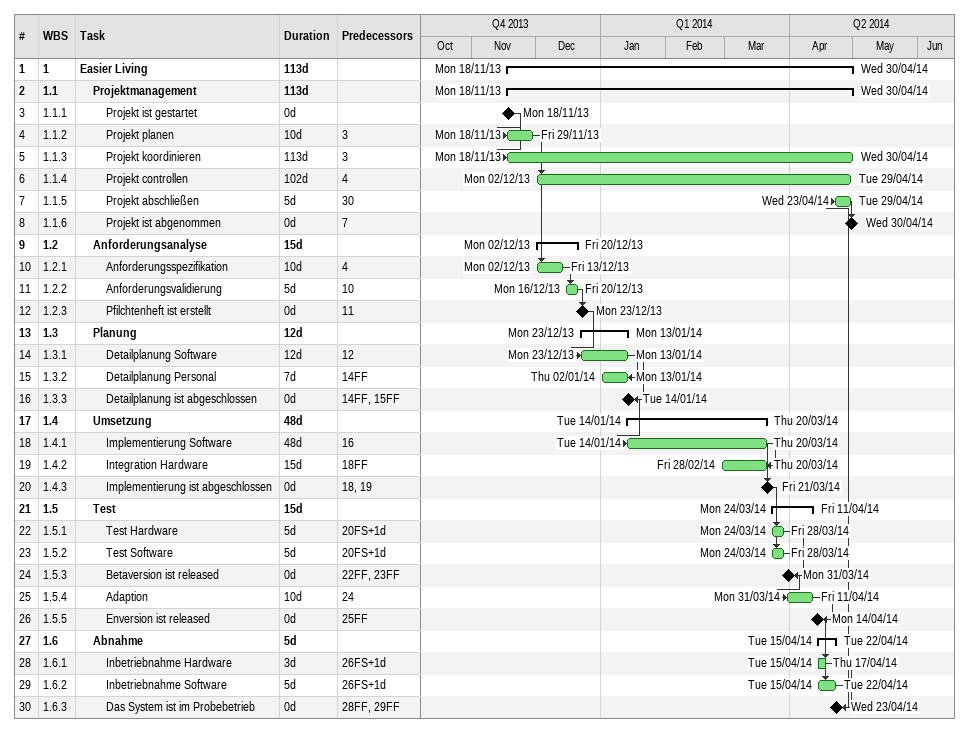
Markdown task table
| ID | WBS | Task | Duration | Start | Finish | Predecessors |
|---|---|---|---|---|---|---|
| 1 | 1 | **Easier Living** | 113d | 2013-11-18 | 2014-04-30 |  |
| 2 | 1.1 | **Projektmanagement** | 113d | 2013-11-18 | 2014-04-30 |  |
| 3 | 1.1.1 | Projekt ist gestartet | 0d | 2013-11-18 | 2013-11-18 |  |
| 4 | 1.1.2 | Projekt planen | 10d | 2013-11-18 | 2013-11-29 | 3 |
| 5 | 1.1.3 | Projekt koordinieren | 113d | 2013-11-18 | 2014-04-30 | 3 |
| 6 | 1.1.4 | Projekt controllen | 102d | 2013-12-02 | 2014-04-29 | 4 |
| 7 | 1.1.5 | Projekt abschließen | 5d | 2014-04-23 | 2014-04-29 | 30 |
| 8 | 1.1.6 | Projekt ist abgenommen | 0d | 2014-04-30 | 2014-04-30 | 7 |
| 9 | 1.2 | **Anforderungsanalyse** | 15d | 2013-12-02 | 2013-12-20 |  |
| 10 | 1.2.1 | Anforderungsspezifikation | 10d | 2013-12-02 | 2013-12-13 | 4 |
| 11 | 1.2.2 | Anforderungsvalidierung | 5d | 2013-12-16 | 2013-12-20 | 10 |
| 12 | 1.2.3 | Pfilchtenheft ist erstellt | 0d | 2013-12-23 | 2013-12-23 | 11 |
| 13 | 1.3 | **Planung** | 12d | 2013-12-23 | 2014-01-13 |  |
| 14 | 1.3.1 | Detailplanung Software | 12d | 2013-12-23 | 2014-01-13 | 12 |
| 15 | 1.3.2 | Detailplanung Personal | 7d | 2014-01-02 | 2014-01-13 | 14FF |
| 16 | 1.3.3 | Detailplanung ist abgeschlossen | 0d | 2014-01-14 | 2014-01-14 | 14FF, 15FF |
| 17 | 1.4 | **Umsetzung** | 48d | 2014-01-14 | 2014-03-20 |  |
| 18 | 1.4.1 | Implementierung Software | 48d | 2014-01-14 | 2014-03-20 | 16 |
| 19 | 1.4.2 | Integration Hardware | 15d | 2014-02-28 | 2014-03-20 | 18FF |
| 20 | 1.4.3 | Implementierung ist abgeschlossen | 0d | 2014-03-21 | 2014-03-21 | 18, 19 |
| 21 | 1.5 | **Test** | 15d | 2014-03-24 | 2014-04-11 |  |
| 22 | 1.5.1 | Test Hardware | 5d | 2014-03-24 | 2014-03-28 | 20FS+1d |
| 23 | 1.5.2 | Test Software | 5d | 2014-03-24 | 2014-03-28 | 20FS+1d |
| 24 | 1.5.3 | Betaversion ist released | 0d | 2014-03-31 | 2014-03-31 | 22FF, 23FF |
| 25 | 1.5.4 | Adaption | 10d | 2014-03-31 | 2014-04-11 | 24 |
| 26 | 1.5.5 | Enversion ist released | 0d | 2014-04-14 | 2014-04-14 | 25FF |
| 27 | 1.6 | **Abnahme** | 5d | 2014-04-15 | 2014-04-22 |  |
| 28 | 1.6.1 | Inbetriebnahme Hardware | 3d | 2014-04-15 | 2014-04-17 | 26FS+1d |
| 29 | 1.6.2 | Inbetriebnahme Software | 5d | 2014-04-15 | 2014-04-22 | 26FS+1d |
| 30 | 1.6.3 | Das System ist im Probebetrieb | 0d | 2014-04-23 | 2014-04-23 | 28FF, 29FF |
